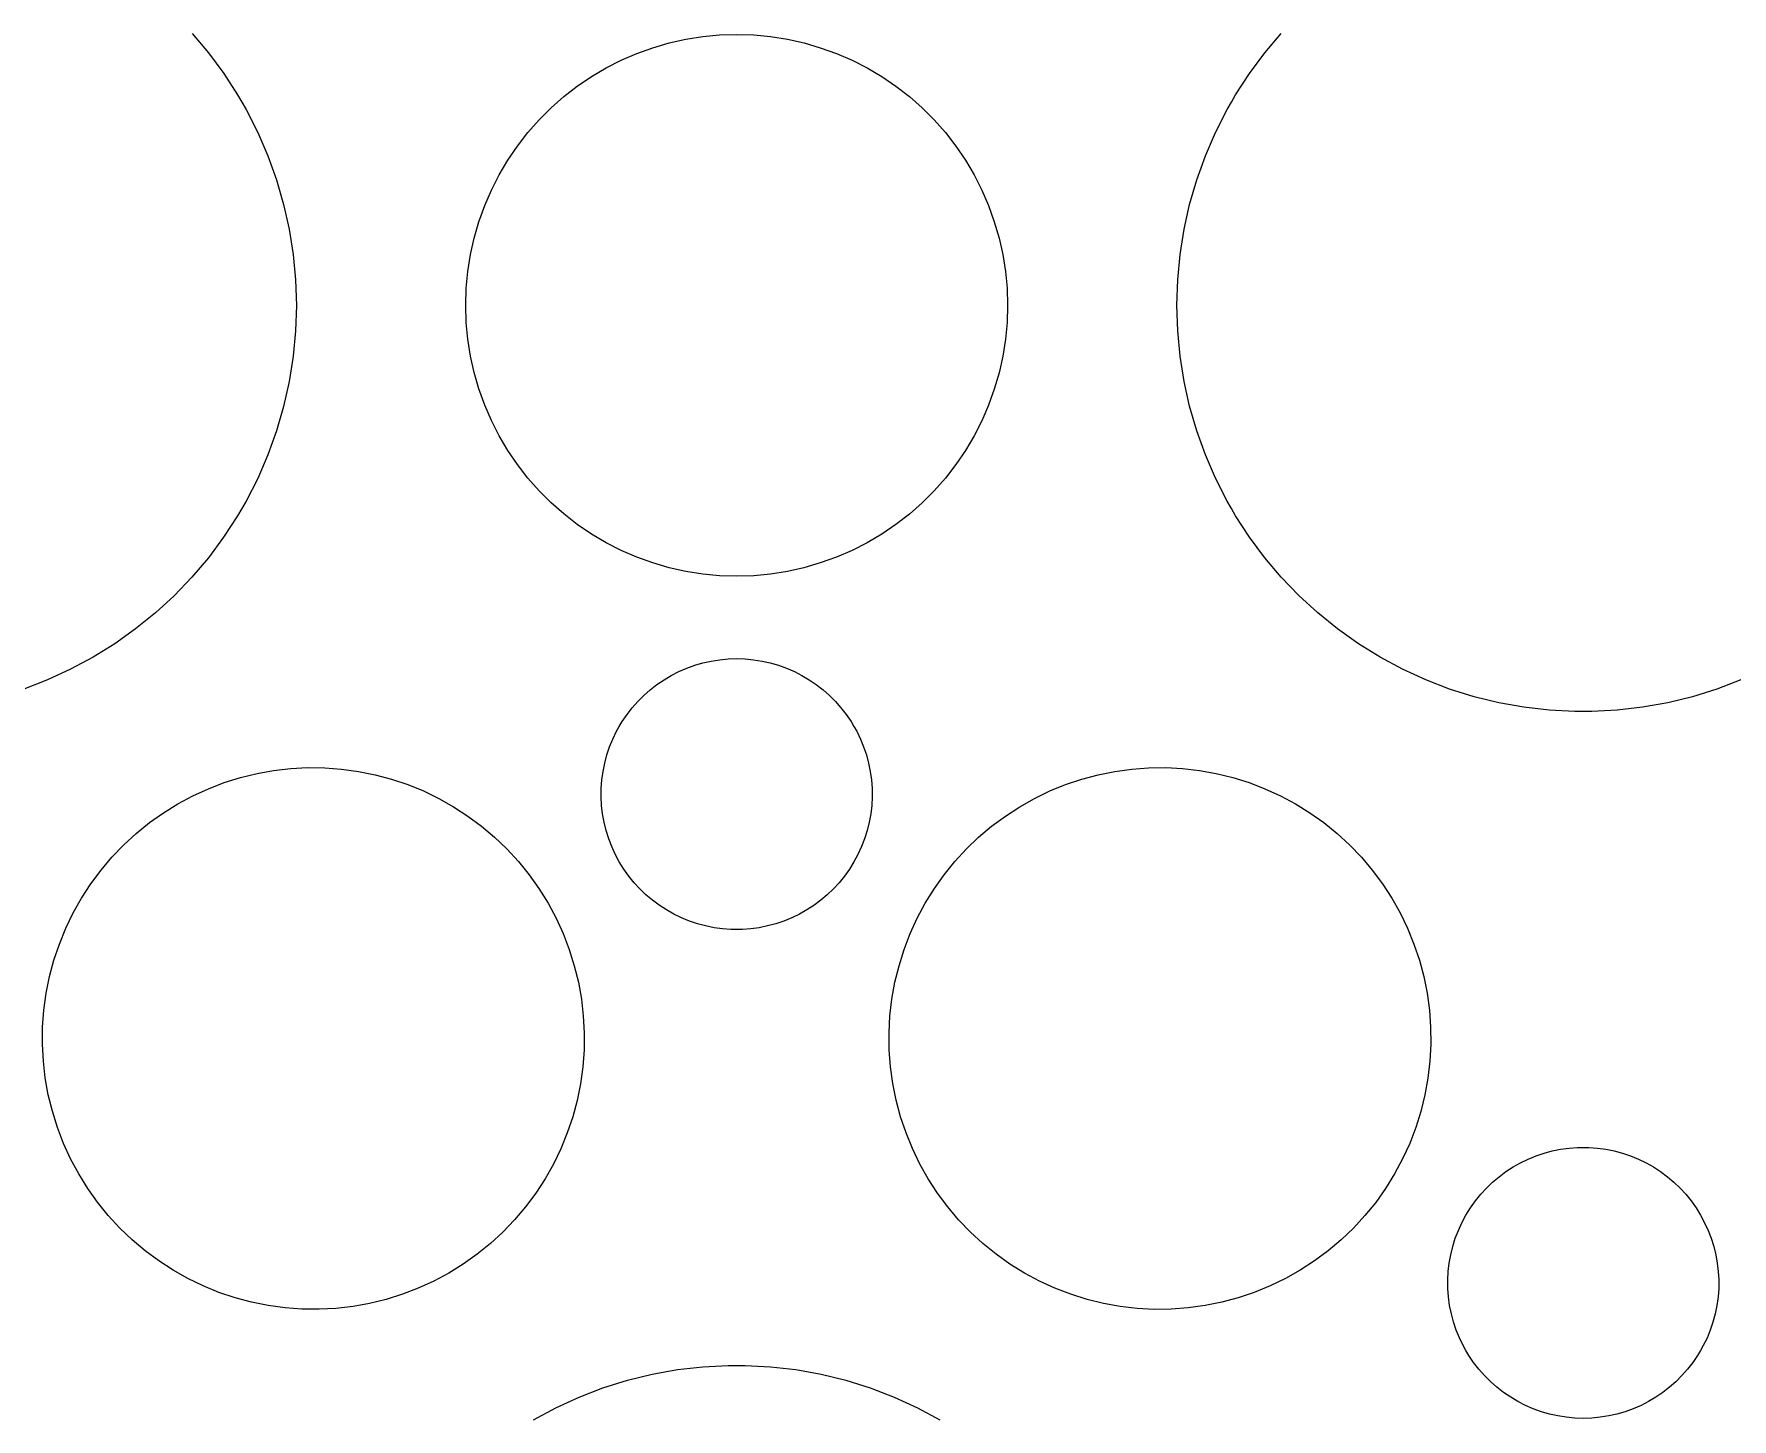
# Model space of a CAD drawing. Header units: metres. Extents: x -75 to 75, y 0 to 231.
# Drawn here: x -35.37 to -10.3, y 26.86 to 47.31 of the extents above; entities that cross this region are included whole.
import ezdxf

# ---------------------------------------------------------------- set-up
doc = ezdxf.new("R2010")
doc.units = ezdxf.units.M

msp = doc.modelspace()

# ---------------------------------------------------------------- linework, layer by layer
for p, q in [((-33.041, 47.3152), (-32.7988, 47.0284)), ((-26.2356, 47.105), (-25.9949, 47.1756)), ((-25.9949, 47.1756), (-25.7504, 47.2298)), ((-25.7504, 47.2298), (-25.5009, 47.2694)), ((-25.5009, 47.2694), (-25.2522, 47.2927)), ((-25.2522, 47.2927), (-25, 47.3007)), ((-25, 47.3007), (-24.7478, 47.2931)), ((-24.7478, 47.2931), (-24.4991, 47.2694)), ((-24.4991, 47.2694), (-24.2496, 47.2298)), ((-24.2496, 47.2298), (-24.0051, 47.1756)), ((-24.0051, 47.1756), (-23.7644, 47.105)), ((-17.2012, 47.0284), (-16.959, 47.3152)), ((-32.7988, 47.0284), (-32.5733, 46.7243)), ((-26.9279, 46.8056), (-26.704, 46.9196)), ((-26.704, 46.9196), (-26.4736, 47.0196)), ((-26.4736, 47.0196), (-26.2356, 47.105)), ((-23.7644, 47.105), (-23.5264, 47.0196)), ((-23.5264, 47.0196), (-23.296, 46.9196)), ((-23.296, 46.9196), (-23.0721, 46.8056)), ((-17.4267, 46.7243), (-17.2012, 47.0284)), ((-32.5733, 46.7243), (-32.3677, 46.4081)), ((-27.3521, 46.5366), (-27.1427, 46.6785)), ((-27.1427, 46.6785), (-26.9279, 46.8056)), ((-23.0721, 46.8056), (-22.8573, 46.6785)), ((-22.8573, 46.6785), (-22.6479, 46.5366)), ((-17.6323, 46.4081), (-17.4267, 46.7243)), ((-32.3677, 46.4081), (-32.3067, 46.2997)), ((-27.739, 46.2162), (-27.5505, 46.3821)), ((-27.5505, 46.3821), (-27.3521, 46.5366)), ((-22.6479, 46.5366), (-22.4495, 46.3821)), ((-22.4495, 46.3821), (-22.261, 46.2162)), ((-17.6937, 46.299), (-17.6323, 46.4081)), ((-32.3067, 46.2997), (-32.2418, 46.191)), ((-32.2418, 46.191), (-32.0709, 45.8546)), ((-27.9167, 46.0384), (-27.739, 46.2162)), ((-22.261, 46.2162), (-22.0833, 46.0384)), ((-17.9291, 45.8546), (-17.7582, 46.191)), ((-17.7582, 46.191), (-17.6937, 46.299)), ((-28.0819, 45.8511), (-27.9167, 46.0384)), ((-22.0833, 46.0384), (-21.9181, 45.8511)), ((-32.0709, 45.8546), (-31.9218, 45.5105)), ((-28.3779, 45.4433), (-28.2368, 45.6516)), ((-28.2368, 45.6516), (-28.0819, 45.8511)), ((-21.9181, 45.8511), (-21.7632, 45.6516)), ((-21.7632, 45.6516), (-21.6221, 45.4433)), ((-18.0782, 45.5105), (-17.9291, 45.8546)), ((-31.9218, 45.5105), (-31.794, 45.1542)), ((-28.5057, 45.2274), (-28.3779, 45.4433)), ((-21.6221, 45.4433), (-21.4943, 45.2274)), ((-18.206, 45.1542), (-18.0782, 45.5105)), ((-31.794, 45.1542), (-31.6883, 44.7922)), ((-28.6198, 45.0031), (-28.5057, 45.2274)), ((-21.4943, 45.2274), (-21.3802, 45.0031)), ((-18.3117, 44.7922), (-18.206, 45.1542)), ((-28.7189, 44.7742), (-28.6198, 45.0031)), ((-21.3802, 45.0031), (-21.2811, 44.7742)), ((-31.6883, 44.7922), (-31.6063, 44.4244)), ((-28.8044, 44.5362), (-28.7189, 44.7742)), ((-21.2811, 44.7742), (-21.1956, 44.5362)), ((-18.3937, 44.4244), (-18.3117, 44.7922)), ((-31.6063, 44.4244), (-31.5475, 44.0521)), ((-28.875, 44.2947), (-28.8044, 44.5362)), ((-21.1956, 44.5362), (-21.125, 44.2947)), ((-18.4525, 44.0521), (-18.3937, 44.4244)), ((-28.9295, 44.0495), (-28.875, 44.2947)), ((-21.125, 44.2947), (-21.0705, 44.0495)), ((-31.5475, 44.0521), (-31.5125, 43.6783)), ((-28.9688, 43.8015), (-28.9295, 44.0495)), ((-21.0705, 44.0495), (-21.0312, 43.8015)), ((-18.4879, 43.6783), (-18.4525, 44.0521)), ((-31.5125, 43.6783), (-31.5002, 43.3002)), ((-28.9925, 43.5528), (-28.9688, 43.8015)), ((-21.0312, 43.8015), (-21.0079, 43.5528)), ((-18.4998, 43.3018), (-18.4879, 43.6783)), ((-29.0001, 43.3018), (-28.9925, 43.5528)), ((-21.0079, 43.5528), (-20.9999, 43.3002)), ((-31.5002, 43.3002), (-31.5121, 42.9237)), ((-28.9921, 43.0492), (-29.0001, 43.3018)), ((-20.9999, 43.3002), (-21.0075, 43.0492)), ((-18.4875, 42.9237), (-18.4998, 43.3018)), ((-31.5121, 42.9237), (-31.5475, 42.5499)), ((-28.9688, 42.8005), (-28.9921, 43.0492)), ((-21.0075, 43.0492), (-21.0312, 42.8005)), ((-18.4525, 42.5499), (-18.4875, 42.9237)), ((-28.9295, 42.5526), (-28.9688, 42.8005)), ((-21.0312, 42.8005), (-21.0709, 42.551)), ((-31.5475, 42.5499), (-31.6067, 42.1761)), ((-28.875, 42.3073), (-28.9295, 42.5526)), ((-21.0709, 42.551), (-21.1254, 42.3058)), ((-18.3937, 42.1776), (-18.4525, 42.5499)), ((-31.6067, 42.1761), (-31.6887, 41.8083)), ((-28.8044, 42.0658), (-28.875, 42.3073)), ((-21.1254, 42.3058), (-21.196, 42.0643)), ((-18.3117, 41.8098), (-18.3937, 42.1776)), ((-28.7189, 41.8278), (-28.8044, 42.0658)), ((-21.196, 42.0643), (-21.2811, 41.8278)), ((-31.6887, 41.8083), (-31.7944, 41.4463)), ((-28.6198, 41.5989), (-28.7189, 41.8278)), ((-21.2811, 41.8278), (-21.381, 41.5974)), ((-18.206, 41.4478), (-18.3117, 41.8098)), ((-31.7944, 41.4463), (-31.9218, 41.0915)), ((-28.5057, 41.3746), (-28.6198, 41.5989)), ((-28.3779, 41.1587), (-28.5057, 41.3746)), ((-21.4951, 41.3734), (-21.6221, 41.1587)), ((-21.381, 41.5974), (-21.4951, 41.3734)), ((-18.0782, 41.0915), (-18.206, 41.4478)), ((-28.2368, 40.9504), (-28.3779, 41.1587)), ((-21.6221, 41.1587), (-21.764, 40.9492)), ((-31.9218, 41.0915), (-32.0717, 40.7459)), ((-28.0819, 40.7509), (-28.2368, 40.9504)), ((-21.764, 40.9492), (-21.9185, 40.7509)), ((-17.9291, 40.7475), (-18.0782, 41.0915)), ((-32.0717, 40.7459), (-32.2426, 40.4099)), ((-27.9167, 40.5636), (-28.0819, 40.7509)), ((-21.9185, 40.7509), (-22.0844, 40.5624)), ((-17.7582, 40.411), (-17.9291, 40.7475)), ((-32.2426, 40.4099), (-32.3067, 40.3023)), ((-27.739, 40.3858), (-27.9167, 40.5636)), ((-27.5505, 40.2199), (-27.739, 40.3858)), ((-22.2622, 40.3847), (-22.4495, 40.2195)), ((-22.0844, 40.5624), (-22.2622, 40.3847)), ((-17.6933, 40.3023), (-17.7582, 40.411)), ((-32.3677, 40.1939), (-32.5741, 39.8766)), ((-32.3067, 40.3023), (-32.3677, 40.1939)), ((-27.3521, 40.0654), (-27.5505, 40.2199)), ((-22.4495, 40.2195), (-22.649, 40.0646)), ((-17.6323, 40.1939), (-17.6933, 40.3023)), ((-17.4267, 39.8777), (-17.6323, 40.1939)), ((-32.5741, 39.8766), (-32.7988, 39.5737)), ((-27.1427, 39.9235), (-27.3521, 40.0654)), ((-26.9279, 39.7964), (-27.1427, 39.9235)), ((-22.8573, 39.9235), (-23.0721, 39.7964)), ((-22.649, 40.0646), (-22.8573, 39.9235)), ((-17.2012, 39.5737), (-17.4267, 39.8777)), ((-26.704, 39.6824), (-26.9279, 39.7964)), ((-26.4736, 39.5824), (-26.704, 39.6824)), ((-23.296, 39.6824), (-23.5264, 39.5824)), ((-23.0721, 39.7964), (-23.296, 39.6824)), ((-32.7988, 39.5737), (-33.0421, 39.2857)), ((-26.2356, 39.497), (-26.4736, 39.5824)), ((-25.9941, 39.4264), (-26.2356, 39.497)), ((-25.7504, 39.3723), (-25.9941, 39.4264)), ((-25.5009, 39.3326), (-25.7504, 39.3723)), ((-24.2496, 39.3723), (-24.4991, 39.3326)), ((-24.0059, 39.4264), (-24.2496, 39.3723)), ((-23.7644, 39.497), (-24.0059, 39.4264)), ((-23.5264, 39.5824), (-23.7644, 39.497)), ((-16.959, 39.2868), (-17.2012, 39.5737)), ((-33.0421, 39.2857), (-33.3027, 39.0137)), ((-25.2522, 39.3089), (-25.5009, 39.3326)), ((-25, 39.3013), (-25.2522, 39.3089)), ((-24.7478, 39.3093), (-25, 39.3013)), ((-24.4991, 39.3326), (-24.7478, 39.3093)), ((-16.6985, 39.0148), (-16.959, 39.2868)), ((-33.3027, 39.0137), (-33.5789, 38.7596)), ((-16.4211, 38.7596), (-16.6985, 39.0148)), ((-33.5789, 38.7596), (-33.8734, 38.522)), ((-16.1266, 38.522), (-16.4211, 38.7596)), ((-33.8734, 38.522), (-34.1797, 38.3041)), ((-15.8203, 38.3038), (-16.1266, 38.522)), ((-34.1797, 38.3041), (-34.5009, 38.105)), ((-15.4991, 38.105), (-15.8203, 38.3038)), ((-34.8331, 37.9269), (-35.1757, 37.7705)), ((-34.5009, 38.105), (-34.8331, 37.9269)), ((-25.9644, 37.8365), (-25.8526, 37.8937)), ((-25.8526, 37.8937), (-25.7374, 37.9436)), ((-25.7374, 37.9436), (-25.6176, 37.9864)), ((-25.6176, 37.9864), (-25.4974, 38.0219)), ((-25.4974, 38.0219), (-25.3757, 38.0486)), ((-25.3757, 38.0486), (-25.2502, 38.0684)), ((-25.2502, 38.0684), (-25.1251, 38.0802)), ((-25.1251, 38.0802), (-25, 38.0848)), ((-25, 38.0848), (-24.8749, 38.0802)), ((-24.8749, 38.0802), (-24.7498, 38.0684)), ((-24.7498, 38.0684), (-24.6243, 38.0486)), ((-24.6243, 38.0486), (-24.5026, 38.0219)), ((-24.5026, 38.0219), (-24.3824, 37.9864)), ((-24.3824, 37.9864), (-24.2626, 37.9436)), ((-24.2626, 37.9436), (-24.1474, 37.8937)), ((-24.1474, 37.8937), (-24.0356, 37.8365)), ((-15.1684, 37.9276), (-15.4991, 38.105)), ((-14.8243, 37.7705), (-15.1684, 37.9276)), ((-35.1757, 37.7705), (-35.5263, 37.6354)), ((-26.3699, 37.542), (-26.2756, 37.6251)), ((-26.2756, 37.6251), (-26.1765, 37.7018)), ((-26.1765, 37.7018), (-26.0712, 37.7735)), ((-26.0712, 37.7735), (-25.9644, 37.8365)), ((-24.0356, 37.8365), (-23.9288, 37.7735)), ((-23.9288, 37.7735), (-23.8235, 37.7018)), ((-23.8235, 37.7018), (-23.7244, 37.6251)), ((-23.7244, 37.6251), (-23.6301, 37.542)), ((-14.4737, 37.6354), (-14.8243, 37.7705)), ((-14.1125, 37.5225), (-14.4737, 37.6354)), ((-10.5263, 37.6354), (-10.8875, 37.5225)), ((-10.1757, 37.7705), (-10.5263, 37.6354)), ((-26.6186, 37.2597), (-26.5408, 37.36)), ((-26.5408, 37.36), (-26.4587, 37.4531)), ((-26.4587, 37.4531), (-26.3699, 37.542)), ((-23.6301, 37.542), (-23.5413, 37.4531)), ((-23.5413, 37.4531), (-23.4592, 37.36)), ((-23.4592, 37.36), (-23.3814, 37.2597)), ((-13.7482, 37.4329), (-14.1125, 37.5225)), ((-13.3755, 37.3657), (-13.7482, 37.4329)), ((-13.0016, 37.3226), (-13.3755, 37.3657)), ((-11.6245, 37.3653), (-11.9987, 37.3226)), ((-11.2518, 37.4329), (-11.6245, 37.3653)), ((-10.8875, 37.5225), (-11.2518, 37.4329)), ((-26.7323, 37.0834), (-26.6891, 37.1552)), ((-26.6891, 37.1552), (-26.6186, 37.2597)), ((-23.3814, 37.2597), (-23.3109, 37.1552)), ((-23.3109, 37.1552), (-23.2681, 37.0838)), ((-12.6263, 37.3024), (-13.0016, 37.3226)), ((-12.5, 37.3039), (-12.6263, 37.3024)), ((-12.3737, 37.3028), (-12.5, 37.3039)), ((-11.9987, 37.3226), (-12.3737, 37.3028)), ((-26.8749, 36.7805), (-26.828, 36.8969)), ((-26.828, 36.8969), (-26.7723, 37.0113)), ((-26.7723, 37.0113), (-26.7323, 37.0834)), ((-23.2681, 37.0838), (-23.2277, 37.0113)), ((-23.2277, 37.0113), (-23.172, 36.8969)), ((-23.172, 36.8969), (-23.1251, 36.7805)), ((-26.9478, 36.5402), (-26.9154, 36.6615)), ((-26.9154, 36.6615), (-26.8749, 36.7805)), ((-23.1251, 36.7805), (-23.0846, 36.6615)), ((-23.0846, 36.6615), (-23.0522, 36.5402)), ((-32.3269, 36.3281), (-32.0812, 36.3888)), ((-32.0812, 36.3888), (-31.8359, 36.433)), ((-31.8359, 36.433), (-31.5845, 36.4616)), ((-31.5845, 36.4616), (-31.3351, 36.475)), ((-31.3351, 36.475), (-31.0822, 36.4727)), ((-31.0822, 36.4727), (-30.8331, 36.454)), ((-30.8331, 36.454), (-30.5828, 36.4201)), ((-30.5828, 36.4201), (-30.3364, 36.3701)), ((-30.3364, 36.3701), (-30.0953, 36.3052)), ((-26.9894, 36.2926), (-26.973, 36.417)), ((-26.973, 36.417), (-26.9478, 36.5402)), ((-23.0522, 36.5402), (-23.027, 36.417)), ((-23.027, 36.417), (-23.0106, 36.2926)), ((-19.9047, 36.3052), (-19.6636, 36.3701)), ((-19.6636, 36.3701), (-19.4172, 36.4201)), ((-19.4172, 36.4201), (-19.1669, 36.454)), ((-19.1669, 36.454), (-18.9178, 36.4723)), ((-18.9178, 36.4723), (-18.6649, 36.4754)), ((-18.6649, 36.4754), (-18.4151, 36.4616)), ((-18.4151, 36.4616), (-18.1641, 36.433)), ((-18.1641, 36.433), (-17.9188, 36.3884)), ((-17.9188, 36.3884), (-17.6731, 36.3281)), ((-33.0299, 36.0584), (-32.7999, 36.1637)), ((-32.7999, 36.1637), (-32.5672, 36.2534)), ((-32.5672, 36.2534), (-32.3269, 36.3281)), ((-30.0953, 36.3052), (-29.8569, 36.2251)), ((-29.8569, 36.2251), (-29.6227, 36.1298)), ((-29.6227, 36.1298), (-29.3968, 36.0203)), ((-27, 36.0416), (-26.9993, 36.1691)), ((-26.9993, 36.1691), (-26.9894, 36.2926)), ((-23.0106, 36.2926), (-23.0011, 36.1691)), ((-23.0011, 36.1691), (-22.9996, 36.0416)), ((-20.6032, 36.0203), (-20.3773, 36.1298)), ((-20.3773, 36.1298), (-20.1431, 36.2251)), ((-20.1431, 36.2251), (-19.9047, 36.3052)), ((-17.6731, 36.3281), (-17.4328, 36.2534)), ((-17.4328, 36.2534), (-17.2001, 36.1637)), ((-17.2001, 36.1637), (-16.9701, 36.0584)), ((-33.4641, 35.8074), (-33.2493, 35.9406)), ((-33.2493, 35.9406), (-33.0299, 36.0584)), ((-29.3968, 36.0203), (-29.179, 35.8978)), ((-29.179, 35.8978), (-28.9673, 35.7601)), ((-26.9936, 35.918), (-27, 36.0416)), ((-26.9791, 35.7929), (-26.9936, 35.918)), ((-23.0064, 35.9177), (-23.0209, 35.7929)), ((-22.9996, 36.0416), (-23.0064, 35.9177)), ((-21.0327, 35.7601), (-20.821, 35.8978)), ((-20.821, 35.8978), (-20.6032, 36.0203)), ((-16.9701, 36.0584), (-16.7507, 35.9406)), ((-16.7507, 35.9406), (-16.5359, 35.8078)), ((-33.8646, 35.5042), (-33.6681, 35.6628)), ((-33.6681, 35.6628), (-33.4641, 35.8074)), ((-28.9673, 35.7601), (-28.7651, 35.6102)), ((-28.7651, 35.6102), (-28.5732, 35.4481)), ((-26.9569, 35.6693), (-26.9791, 35.7929)), ((-26.9268, 35.5473), (-26.9569, 35.6693)), ((-23.0434, 35.6678), (-23.0736, 35.5457)), ((-23.0209, 35.7929), (-23.0434, 35.6678)), ((-21.4268, 35.4481), (-21.2349, 35.6102)), ((-21.2349, 35.6102), (-21.0327, 35.7601)), ((-16.5359, 35.8078), (-16.3319, 35.6628)), ((-16.3319, 35.6628), (-16.1354, 35.5042)), ((-34.0496, 35.3336), (-33.8646, 35.5042)), ((-28.5732, 35.4481), (-28.3916, 35.2741)), ((-26.889, 35.4259), (-26.9268, 35.5473)), ((-26.844, 35.3104), (-26.889, 35.4259)), ((-23.111, 35.4259), (-23.1564, 35.3092)), ((-23.0736, 35.5457), (-23.111, 35.4259)), ((-21.6084, 35.2741), (-21.4268, 35.4481)), ((-16.1354, 35.5042), (-15.9504, 35.3336)), ((-34.3842, 34.9613), (-34.2236, 35.1521)), ((-34.2236, 35.1521), (-34.0496, 35.3336)), ((-28.3916, 35.2741), (-28.2227, 35.0903)), ((-26.7921, 35.1959), (-26.844, 35.3104)), ((-26.7323, 35.0834), (-26.7921, 35.1959)), ((-23.2086, 35.1944), (-23.2677, 35.0834)), ((-23.1564, 35.3092), (-23.2086, 35.1944)), ((-21.7773, 35.0903), (-21.6084, 35.2741)), ((-15.9504, 35.3336), (-15.7764, 35.1521)), ((-15.7764, 35.1521), (-15.6158, 34.9613)), ((-34.5348, 34.758), (-34.3842, 34.9613)), ((-28.2227, 35.0903), (-28.064, 34.8942)), ((-28.064, 34.8942), (-27.919, 34.6905)), ((-26.6651, 34.9766), (-26.7323, 35.0834)), ((-26.593, 34.8747), (-26.6651, 34.9766)), ((-26.5137, 34.7759), (-26.593, 34.8747)), ((-23.4077, 34.8736), (-23.4863, 34.7759)), ((-23.3345, 34.9766), (-23.4077, 34.8736)), ((-23.2677, 35.0834), (-23.3345, 34.9766)), ((-22.081, 34.6905), (-21.936, 34.8942)), ((-21.936, 34.8942), (-21.7773, 35.0903)), ((-15.6158, 34.9613), (-15.4652, 34.758)), ((-34.6718, 34.5474), (-34.5348, 34.758)), ((-27.919, 34.6905), (-27.7851, 34.4742)), ((-26.4297, 34.6848), (-26.5137, 34.7759)), ((-26.339, 34.5978), (-26.4297, 34.6848)), ((-23.5714, 34.6836), (-23.661, 34.5978)), ((-23.4863, 34.7759), (-23.5714, 34.6836)), ((-22.2149, 34.4742), (-22.081, 34.6905)), ((-15.4652, 34.758), (-15.3282, 34.5474)), ((-34.7946, 34.3296), (-34.6718, 34.5474)), ((-27.7851, 34.4742), (-27.6665, 34.2529)), ((-26.2428, 34.5169), (-26.339, 34.5978)), ((-26.1417, 34.4418), (-26.2428, 34.5169)), ((-26.0353, 34.3727), (-26.1417, 34.4418)), ((-25.9274, 34.3113), (-26.0353, 34.3727)), ((-23.9647, 34.3727), (-24.0742, 34.3105)), ((-23.8594, 34.441), (-23.9647, 34.3727)), ((-23.7572, 34.5169), (-23.8594, 34.441)), ((-23.661, 34.5978), (-23.7572, 34.5169)), ((-22.3335, 34.2529), (-22.2149, 34.4742)), ((-15.3282, 34.5474), (-15.2054, 34.3296)), ((-34.9991, 33.8699), (-34.9049, 34.1022)), ((-34.9049, 34.1022), (-34.7946, 34.3296)), ((-27.6665, 34.2529), (-27.5623, 34.0244)), ((-25.8141, 34.2571), (-25.9274, 34.3113)), ((-25.6966, 34.2091), (-25.8141, 34.2571)), ((-25.5772, 34.1686), (-25.6966, 34.2091)), ((-25.4574, 34.1366), (-25.5772, 34.1686)), ((-25.3342, 34.1118), (-25.4574, 34.1366)), ((-25.2083, 34.0946), (-25.3342, 34.1118)), ((-24.6658, 34.1118), (-24.7917, 34.0946)), ((-24.5426, 34.1366), (-24.6658, 34.1118)), ((-24.4228, 34.1686), (-24.5426, 34.1366)), ((-24.3034, 34.2091), (-24.4228, 34.1686)), ((-24.1859, 34.2571), (-24.3034, 34.2091)), ((-24.0742, 34.3105), (-24.1859, 34.2571)), ((-22.4377, 34.0244), (-22.3335, 34.2529)), ((-15.2054, 34.3296), (-15.0951, 34.1022)), ((-15.0951, 34.1022), (-15.0009, 33.8699)), ((-35.0796, 33.6315), (-34.9991, 33.8699)), ((-27.5623, 34.0244), (-27.4727, 33.7917)), ((-25.0839, 34.0851), (-25.2083, 34.0946)), ((-24.9996, 34.0847), (-25.0839, 34.0851)), ((-24.9157, 34.0855), (-24.9996, 34.0847)), ((-24.7917, 34.0946), (-24.9157, 34.0855)), ((-22.5273, 33.7917), (-22.4377, 34.0244)), ((-15.0009, 33.8699), (-14.9204, 33.6315)), ((-35.1448, 33.3885), (-35.0796, 33.6315)), ((-27.4727, 33.7917), (-27.3972, 33.5503)), ((-22.6028, 33.5503), (-22.5273, 33.7917)), ((-14.9204, 33.6315), (-14.8552, 33.3885)), ((-35.1944, 33.1425), (-35.1448, 33.3885)), ((-27.3972, 33.5503), (-27.3369, 33.3061)), ((-22.6627, 33.3061), (-22.6028, 33.5503)), ((-14.8552, 33.3885), (-14.8056, 33.1425)), ((-35.2283, 32.8934), (-35.1944, 33.1425)), ((-27.3369, 33.3061), (-27.2923, 33.0585)), ((-22.7077, 33.0585), (-22.6627, 33.3061)), ((-14.8056, 33.1425), (-14.7717, 32.8934)), ((-35.247, 32.6443), (-35.2283, 32.8934)), ((-27.2923, 33.0585), (-27.264, 32.8091)), ((-22.736, 32.8091), (-22.7077, 33.0585)), ((-14.7717, 32.8934), (-14.7533, 32.6443)), ((-35.2493, 32.3917), (-35.247, 32.6443)), ((-27.264, 32.8091), (-27.2507, 32.5596)), ((-22.7497, 32.5596), (-22.736, 32.8091)), ((-14.7533, 32.6443), (-14.7503, 32.3917)), ((-35.236, 32.1423), (-35.2493, 32.3917)), ((-27.2507, 32.5596), (-27.253, 32.3071)), ((-22.7467, 32.3071), (-22.7497, 32.5596)), ((-14.7503, 32.3917), (-14.764, 32.1404)), ((-35.2077, 31.8928), (-35.236, 32.1423)), ((-27.253, 32.3071), (-27.2717, 32.058)), ((-22.7283, 32.058), (-22.7467, 32.3071)), ((-14.764, 32.1404), (-14.7926, 31.8909)), ((-35.1631, 31.6452), (-35.2077, 31.8928)), ((-27.2717, 32.058), (-27.306, 31.8073)), ((-22.6944, 31.8089), (-22.7283, 32.058)), ((-14.7926, 31.8909), (-14.8373, 31.6452)), ((-35.1028, 31.4011), (-35.1631, 31.6452)), ((-27.306, 31.8073), (-27.3556, 31.5613)), ((-22.6448, 31.5628), (-22.6944, 31.8089)), ((-14.8373, 31.6452), (-14.8975, 31.3995)), ((-35.0273, 31.1596), (-35.1028, 31.4011)), ((-27.3556, 31.5613), (-27.4208, 31.3183)), ((-22.5796, 31.3198), (-22.6448, 31.5628)), ((-14.8975, 31.3995), (-14.9727, 31.1596)), ((-34.9377, 30.9269), (-35.0273, 31.1596)), ((-27.4208, 31.3183), (-27.5009, 31.0814)), ((-22.4991, 31.0814), (-22.5796, 31.3198)), ((-14.9727, 31.1596), (-15.0627, 30.9258)), ((-34.8335, 30.6984), (-34.9377, 30.9269)), ((-27.5959, 30.8475), (-27.7054, 30.6217)), ((-27.5009, 31.0814), (-27.5959, 30.8475)), ((-22.4049, 30.8491), (-22.4991, 31.0814)), ((-22.2946, 30.6217), (-22.4049, 30.8491)), ((-15.0627, 30.9258), (-15.1672, 30.6969)), ((-12.9574, 30.8147), (-12.8342, 30.8395)), ((-12.8342, 30.8395), (-12.7083, 30.8567)), ((-12.7083, 30.8567), (-12.5843, 30.8659)), ((-12.5843, 30.8659), (-12.5004, 30.8666)), ((-12.5004, 30.8666), (-12.4161, 30.8662)), ((-12.4161, 30.8662), (-12.2917, 30.8567)), ((-12.2917, 30.8567), (-12.1658, 30.8395)), ((-12.1658, 30.8395), (-12.0426, 30.8147)), ((-34.7145, 30.4764), (-34.8335, 30.6984)), ((-27.7054, 30.6217), (-27.8282, 30.4039)), ((-22.1718, 30.4039), (-22.2946, 30.6217)), ((-15.1672, 30.6969), (-15.2855, 30.4764)), ((-13.5353, 30.5786), (-13.4274, 30.64)), ((-13.4274, 30.64), (-13.3141, 30.6942)), ((-13.3141, 30.6942), (-13.1966, 30.7423)), ((-13.1966, 30.7423), (-13.0768, 30.7827)), ((-13.0768, 30.7827), (-12.9574, 30.8147)), ((-12.0426, 30.8147), (-11.9232, 30.7827)), ((-11.9232, 30.7827), (-11.8034, 30.7423)), ((-11.8034, 30.7423), (-11.6859, 30.6942)), ((-11.6859, 30.6942), (-11.5726, 30.64)), ((-11.5726, 30.64), (-11.4647, 30.5786)), ((-34.581, 30.2608), (-34.7145, 30.4764)), ((-27.8282, 30.4039), (-27.9659, 30.1922)), ((-22.0348, 30.1933), (-22.1718, 30.4039)), ((-15.2855, 30.4764), (-15.419, 30.2608)), ((-13.9297, 30.2666), (-13.839, 30.3535)), ((-13.839, 30.3535), (-13.7428, 30.4344)), ((-13.7428, 30.4344), (-13.6417, 30.5096)), ((-13.6417, 30.5096), (-13.5353, 30.5786)), ((-11.4647, 30.5786), (-11.3583, 30.5096)), ((-11.3583, 30.5096), (-11.2572, 30.4344)), ((-11.2572, 30.4344), (-11.161, 30.3535)), ((-11.161, 30.3535), (-11.0703, 30.2666)), ((-34.436, 30.0571), (-34.581, 30.2608)), ((-27.9659, 30.1922), (-28.1158, 29.99)), ((-21.8842, 29.99), (-22.0348, 30.1933)), ((-15.419, 30.2608), (-15.5647, 30.056)), ((-14.093, 30.0766), (-14.0137, 30.1754)), ((-14.0137, 30.1754), (-13.9297, 30.2666)), ((-11.0703, 30.2666), (-10.9863, 30.1754)), ((-10.9863, 30.1754), (-10.907, 30.0766)), ((-34.2773, 29.8611), (-34.436, 30.0571)), ((-34.1084, 29.6772), (-34.2773, 29.8611)), ((-28.1158, 29.99), (-28.2776, 29.7981)), ((-21.7236, 29.7993), (-21.8842, 29.99)), ((-15.7227, 29.8611), (-15.8928, 29.6761)), ((-15.5647, 30.056), (-15.7227, 29.8611)), ((-14.2921, 29.7554), (-14.2323, 29.8679)), ((-14.2323, 29.8679), (-14.1655, 29.9747)), ((-14.1655, 29.9747), (-14.093, 30.0766)), ((-10.907, 30.0766), (-10.8349, 29.9747)), ((-10.8349, 29.9747), (-10.7677, 29.8679)), ((-10.7677, 29.8679), (-10.7079, 29.7554)), ((-33.9268, 29.5033), (-34.1084, 29.6772)), ((-28.4515, 29.6165), (-28.6354, 29.4472)), ((-28.2776, 29.7981), (-28.4515, 29.6165)), ((-21.5496, 29.6177), (-21.7236, 29.7993)), ((-21.3646, 29.4472), (-21.5496, 29.6177)), ((-15.8928, 29.6761), (-16.0732, 29.5033)), ((-14.389, 29.5254), (-14.344, 29.641)), ((-14.344, 29.641), (-14.2921, 29.7554)), ((-10.7079, 29.7554), (-10.656, 29.641)), ((-10.656, 29.641), (-10.611, 29.5254)), ((-33.7349, 29.3411), (-33.9268, 29.5033)), ((-33.5327, 29.1912), (-33.7349, 29.3411)), ((-28.6354, 29.4472), (-28.8319, 29.2885)), ((-21.1681, 29.2885), (-21.3646, 29.4472)), ((-16.2651, 29.3411), (-16.4684, 29.1904)), ((-16.0732, 29.5033), (-16.2651, 29.3411)), ((-14.4569, 29.282), (-14.4268, 29.4041)), ((-14.4268, 29.4041), (-14.389, 29.5254)), ((-10.611, 29.5254), (-10.5732, 29.4041)), ((-10.5732, 29.4041), (-10.5431, 29.282)), ((-33.321, 29.0535), (-33.5327, 29.1912)), ((-29.0359, 29.1439), (-29.2507, 29.0108)), ((-28.8319, 29.2885), (-29.0359, 29.1439)), ((-20.9641, 29.1435), (-21.1681, 29.2885)), ((-20.7493, 29.0108), (-20.9641, 29.1435)), ((-16.4684, 29.1904), (-16.679, 29.0535)), ((-14.4936, 29.0337), (-14.4791, 29.1584)), ((-14.4791, 29.1584), (-14.4569, 29.282)), ((-10.5431, 29.282), (-10.5209, 29.1584)), ((-10.5209, 29.1584), (-10.5064, 29.0333)), ((-33.1032, 28.931), (-33.321, 29.0535)), ((-32.8773, 28.8216), (-33.1032, 28.931)), ((-29.4716, 28.8921), (-29.7001, 28.7876)), ((-29.2507, 29.0108), (-29.4716, 28.8921)), ((-20.5299, 28.8929), (-20.7493, 29.0108)), ((-20.2999, 28.7876), (-20.5299, 28.8929)), ((-16.8968, 28.931), (-17.1227, 28.8216)), ((-16.679, 29.0535), (-16.8968, 28.931)), ((-14.5004, 28.9097), (-14.4936, 29.0337)), ((-14.4989, 28.7823), (-14.5004, 28.9097)), ((-10.5064, 29.0333), (-10.5, 28.9097)), ((-10.5, 28.9097), (-10.5007, 28.7823)), ((-32.6431, 28.7262), (-32.8773, 28.8216)), ((-32.4051, 28.6461), (-32.6431, 28.7262)), ((-32.1636, 28.5812), (-32.4051, 28.6461)), ((-31.9172, 28.5313), (-32.1636, 28.5812)), ((-30.1731, 28.6232), (-30.4188, 28.5625)), ((-29.9328, 28.698), (-30.1731, 28.6232)), ((-29.7001, 28.7876), (-29.9328, 28.698)), ((-20.0672, 28.698), (-20.2999, 28.7876)), ((-19.8269, 28.6232), (-20.0672, 28.698)), ((-19.5812, 28.5625), (-19.8269, 28.6232)), ((-17.8364, 28.5812), (-18.0828, 28.5313)), ((-17.5949, 28.6461), (-17.8364, 28.5812)), ((-17.3569, 28.7262), (-17.5949, 28.6461)), ((-17.1227, 28.8216), (-17.3569, 28.7262)), ((-14.4894, 28.6587), (-14.4989, 28.7823)), ((-14.473, 28.5343), (-14.4894, 28.6587)), ((-10.5106, 28.6587), (-10.5274, 28.5328)), ((-10.5007, 28.7823), (-10.5106, 28.6587)), ((-31.6669, 28.4973), (-31.9172, 28.5313)), ((-31.4178, 28.4786), (-31.6669, 28.4973)), ((-31.1649, 28.4763), (-31.4178, 28.4786)), ((-30.9155, 28.4897), (-31.1649, 28.4763)), ((-30.6641, 28.5183), (-30.9155, 28.4897)), ((-30.4188, 28.5625), (-30.6641, 28.5183)), ((-19.3359, 28.5183), (-19.5812, 28.5625)), ((-19.0849, 28.4897), (-19.3359, 28.5183)), ((-18.8351, 28.476), (-19.0849, 28.4897)), ((-18.5822, 28.479), (-18.8351, 28.476)), ((-18.3331, 28.4973), (-18.5822, 28.479)), ((-18.0828, 28.5313), (-18.3331, 28.4973)), ((-14.4478, 28.4111), (-14.473, 28.5343)), ((-14.4154, 28.2898), (-14.4478, 28.4111)), ((-10.5526, 28.4096), (-10.585, 28.2883)), ((-10.5274, 28.5328), (-10.5526, 28.4096)), ((-14.3749, 28.1708), (-14.4154, 28.2898)), ((-14.328, 28.0544), (-14.3749, 28.1708)), ((-10.6251, 28.1708), (-10.6728, 28.0529)), ((-10.585, 28.2883), (-10.6251, 28.1708)), ((-14.2723, 27.94), (-14.328, 28.0544)), ((-14.2319, 27.8675), (-14.2723, 27.94)), ((-14.1891, 27.7962), (-14.2319, 27.8675)), ((-10.7677, 27.8679), (-10.8116, 27.795)), ((-10.7277, 27.94), (-10.7677, 27.8679)), ((-10.6728, 28.0529), (-10.7277, 27.94)), ((-26.2482, 27.5185), (-25.8755, 27.586)), ((-25.8755, 27.586), (-25.5013, 27.6287)), ((-25.5013, 27.6287), (-25.1263, 27.6485)), ((-25.1263, 27.6485), (-25, 27.6474)), ((-25, 27.6474), (-24.8737, 27.6489)), ((-24.8737, 27.6489), (-24.4984, 27.6287)), ((-24.4984, 27.6287), (-24.1245, 27.5856)), ((-24.1245, 27.5856), (-23.7518, 27.5185)), ((-14.1186, 27.6917), (-14.1891, 27.7962)), ((-14.0408, 27.5913), (-14.1186, 27.6917)), ((-13.9587, 27.4982), (-14.0408, 27.5913)), ((-10.9596, 27.5913), (-11.0424, 27.4971)), ((-10.8822, 27.6905), (-10.9596, 27.5913)), ((-10.8116, 27.795), (-10.8822, 27.6905)), ((-26.9737, 27.3159), (-26.6125, 27.4288)), ((-26.6125, 27.4288), (-26.2482, 27.5185)), ((-23.7518, 27.5185), (-23.3875, 27.4288)), ((-23.3875, 27.4288), (-23.0263, 27.3159)), ((-13.8699, 27.4094), (-13.9587, 27.4982)), ((-13.7756, 27.3262), (-13.8699, 27.4094)), ((-11.1313, 27.4082), (-11.2244, 27.3262)), ((-11.0424, 27.4971), (-11.1313, 27.4082)), ((-27.6684, 27.0237), (-27.3243, 27.1809)), ((-27.3243, 27.1809), (-26.9737, 27.3159)), ((-23.0263, 27.3159), (-22.6757, 27.1809)), ((-22.6757, 27.1809), (-22.3316, 27.0237)), ((-13.6765, 27.2495), (-13.7756, 27.3262)), ((-13.5712, 27.1778), (-13.6765, 27.2495)), ((-13.4644, 27.1149), (-13.5712, 27.1778)), ((-13.3526, 27.0576), (-13.4644, 27.1149)), ((-11.5356, 27.1149), (-11.6474, 27.0576)), ((-11.4288, 27.1778), (-11.5356, 27.1149)), ((-11.3247, 27.2488), (-11.4288, 27.1778)), ((-11.2244, 27.3262), (-11.3247, 27.2488)), ((-27.9991, 26.8463), (-27.6684, 27.0237)), ((-22.3316, 27.0237), (-22.0009, 26.8463)), ((-13.2374, 27.0077), (-13.3526, 27.0576)), ((-13.1176, 26.965), (-13.2374, 27.0077)), ((-12.9967, 26.9295), (-13.1176, 26.965)), ((-12.8757, 26.9028), (-12.9967, 26.9295)), ((-12.7502, 26.8829), (-12.8757, 26.9028)), ((-12.6251, 26.8711), (-12.7502, 26.8829)), ((-12.5, 26.8665), (-12.6251, 26.8711)), ((-12.3749, 26.8711), (-12.5, 26.8665)), ((-12.2498, 26.8829), (-12.3749, 26.8711)), ((-12.1243, 26.9028), (-12.2498, 26.8829)), ((-12.0033, 26.9295), (-12.1243, 26.9028)), ((-11.8824, 26.965), (-12.0033, 26.9295)), ((-11.7626, 27.0077), (-11.8824, 26.965)), ((-11.6474, 27.0576), (-11.7626, 27.0077))]:
    msp.add_line(p, q)

doc.saveas('drawing.dxf')
